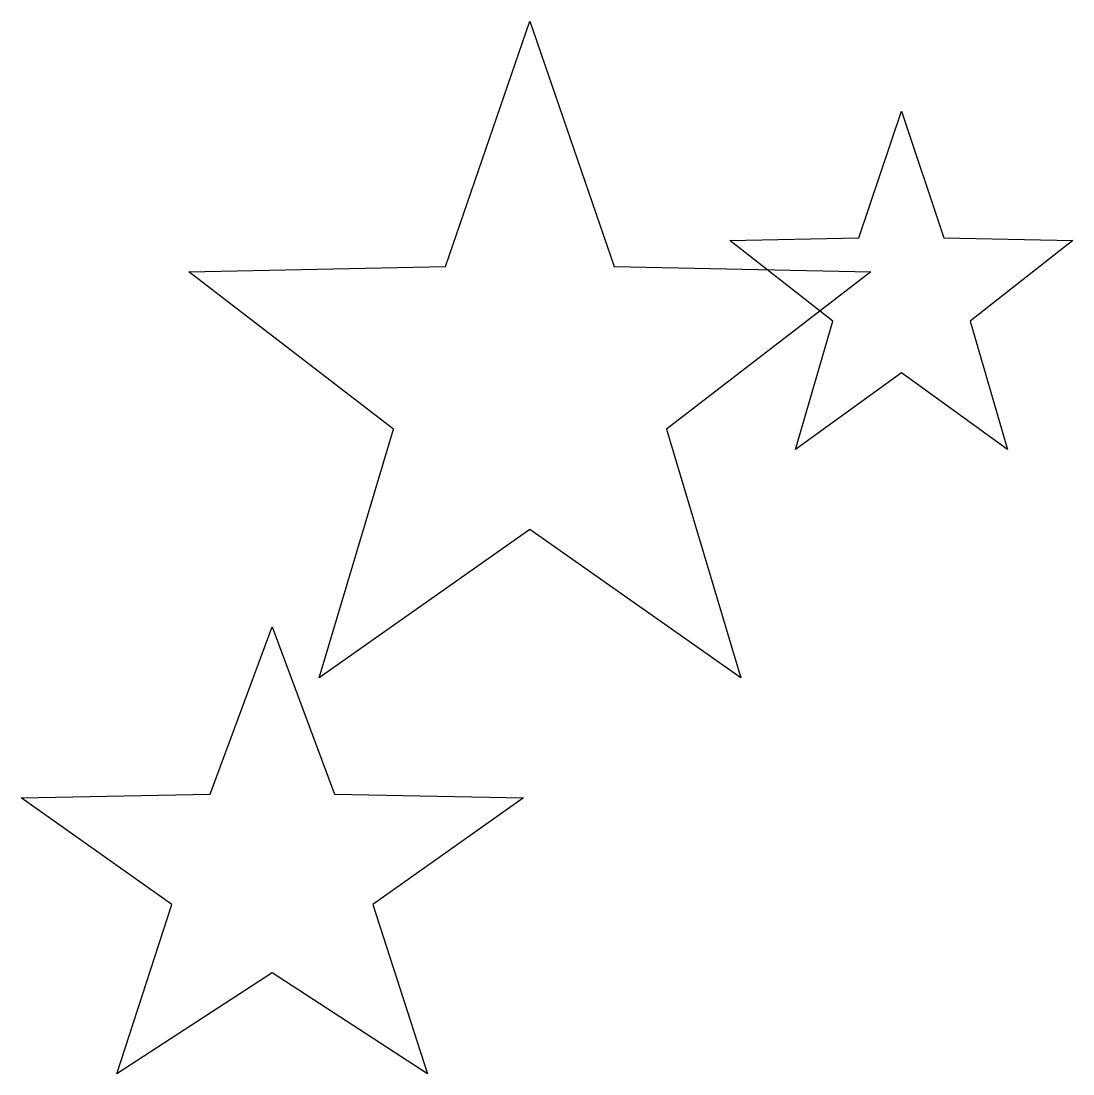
# Model space of a CAD drawing. Header units: millimetres. Extents: x 50 to 295, y 48 to 293.
import ezdxf

# ---------------------------------------------------------------- set-up
doc = ezdxf.new("R2010")
doc.units = ezdxf.units.MM

msp = doc.modelspace()

# ---------------------------------------------------------------- linework, layer by layer
at = {"layer": '', "color": 7, "linetype": 'Continuous'}
msp.add_lwpolyline([(168.5, 293), (188.13202, 235.84477), (247.91322, 234.61194), (200.26529, 198.05522), (217.58006, 140.13806), (168.5, 174.7), (119.41992, 140.13806), (136.73471, 198.05522), (89.086784, 234.61194), (148.86798, 235.84479), (168.5, 293)], close=True, dxfattribs=at)
at = {"layer": '', "color": 1, "linetype": 'Continuous'}
msp.add_lwpolyline([(255, 272), (264.87479, 242.57689), (294.94437, 241.94223), (270.97775, 223.12311), (279.68698, 193.30775), (255, 211.10001), (230.31302, 193.30777), (239.02225, 223.12311), (215.05563, 241.94225), (245.12521, 242.5769), (255, 272)], close=True, dxfattribs=at)
at = {"layer": '', "color": 5, "linetype": 'Continuous'}
msp.add_lwpolyline([(108.5, 152), (122.95952, 113.10739), (166.98997, 112.26848), (131.896, 87.392609), (144.64879, 47.981518), (108.5, 71.5), (72.351196, 47.981525), (85.104012, 87.392609), (50.010025, 112.26849), (94.040489, 113.1074), (108.5, 152)], close=True, dxfattribs=at)

doc.saveas('drawing.dxf')
